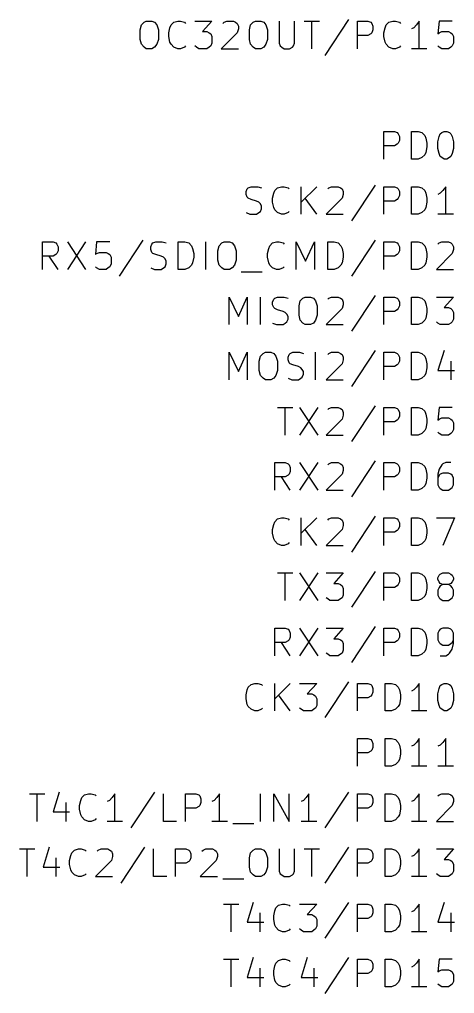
# Model space of a CAD drawing. Extents: x 12 to 829, y -582 to -12.
# Drawn here: x 338.15 to 358.19, y -163.45 to -118.62 of the extents above; entities that cross this region are included whole.
import ezdxf

# ---------------------------------------------------------------- set-up
doc = ezdxf.new("R2010")
doc.units = 0
doc.header["$MEASUREMENT"] = 0
doc.layers.add('BLACK', color=7, linetype='CONTINUOUS')

msp = doc.modelspace()

# ---------------------------------------------------------------- linework, layer by layer
at = {"layer": 'Black'}
for p, q in [((343.764, -118.872), (343.891, -118.745)), ((343.891, -118.745), (343.992, -118.694)), ((343.992, -118.694), (344.246, -118.694)), ((344.246, -118.694), (344.373, -118.745)), ((344.373, -118.745), (344.475, -118.872)), ((345.135, -118.872), (345.262, -118.745)), ((345.262, -118.745), (345.44, -118.694)), ((345.44, -118.694), (345.567, -118.694)), ((345.567, -118.694), (345.745, -118.745)), ((345.745, -118.745), (345.796, -118.796)), ((346.227, -118.694), (347.015, -118.694)), ((347.015, -118.694), (346.583, -119.177)), ((347.523, -118.796), (347.574, -118.745)), ((347.574, -118.745), (347.701, -118.694)), ((347.701, -118.694), (348.005, -118.694)), ((348.005, -118.694), (348.107, -118.745)), ((348.107, -118.745), (348.183, -118.796)), ((348.183, -118.796), (348.234, -118.923)), ((348.793, -118.872), (348.92, -118.745)), ((348.92, -118.745), (349.021, -118.694)), ((349.021, -118.694), (349.275, -118.694)), ((349.275, -118.694), (349.402, -118.745)), ((349.402, -118.745), (349.504, -118.872)), ((350.114, -118.694), (350.114, -119.71)), ((350.825, -119.71), (350.825, -118.694)), ((351.257, -118.694), (351.968, -118.694)), ((351.612, -119.964), (351.612, -118.694)), ((353.314, -118.618), (352.222, -120.269)), ((353.72, -119.964), (353.72, -118.694)), ((353.72, -118.694), (354.203, -118.694)), ((354.203, -118.694), (354.33, -118.745)), ((354.33, -118.745), (354.381, -118.796)), ((354.381, -118.796), (354.432, -118.923)), ((355.041, -118.872), (355.168, -118.745)), ((355.168, -118.745), (355.346, -118.694)), ((355.346, -118.694), (355.473, -118.694)), ((355.473, -118.694), (355.651, -118.745)), ((355.651, -118.745), (355.702, -118.796)), ((356.565, -118.694), (356.438, -118.872)), ((356.565, -119.964), (356.565, -118.694)), ((357.48, -118.694), (357.429, -119.278)), ((358.089, -118.694), (357.48, -118.694)), ((343.713, -119.101), (343.764, -118.872)), ((343.713, -119.532), (343.713, -119.101)), ((344.475, -118.872), (344.551, -119.101)), ((344.551, -119.101), (344.551, -119.532)), ((345.034, -119.228), (345.084, -118.999)), ((345.034, -119.405), (345.034, -119.228)), ((345.084, -118.999), (345.135, -118.872)), ((346.583, -119.177), (346.786, -119.177)), ((346.786, -119.177), (346.888, -119.228)), ((346.888, -119.228), (346.964, -119.278)), ((348.183, -119.228), (347.447, -119.964)), ((348.234, -119.05), (348.183, -119.228)), ((348.234, -118.923), (348.234, -119.05)), ((348.742, -119.101), (348.793, -118.872)), ((348.742, -119.532), (348.742, -119.101)), ((349.504, -118.872), (349.58, -119.101)), ((349.58, -119.101), (349.58, -119.532)), ((354.381, -119.228), (354.33, -119.278)), ((354.432, -119.101), (354.381, -119.228)), ((354.432, -118.923), (354.432, -119.101)), ((354.94, -119.228), (354.99, -118.999)), ((354.94, -119.405), (354.94, -119.228)), ((354.99, -118.999), (355.041, -118.872)), ((356.311, -118.999), (356.21, -119.05)), ((356.438, -118.872), (356.311, -118.999)), ((357.429, -119.278), (357.48, -119.228)), ((357.48, -119.228), (357.607, -119.177)), ((357.607, -119.177), (357.911, -119.177)), ((357.911, -119.177), (358.013, -119.228)), ((358.013, -119.228), (358.089, -119.278)), ((343.764, -119.761), (343.713, -119.532)), ((344.551, -119.532), (344.475, -119.761)), ((345.084, -119.659), (345.034, -119.405)), ((345.135, -119.761), (345.084, -119.659)), ((346.964, -119.278), (347.015, -119.405)), ((347.015, -119.405), (347.015, -119.71)), ((348.793, -119.761), (348.742, -119.532)), ((349.58, -119.532), (349.504, -119.761)), ((354.203, -119.355), (353.72, -119.355)), ((354.33, -119.278), (354.203, -119.355)), ((354.99, -119.659), (354.94, -119.405)), ((355.041, -119.761), (354.99, -119.659)), ((358.089, -119.278), (358.14, -119.405)), ((358.14, -119.405), (358.14, -119.71)), ((343.891, -119.888), (343.764, -119.761)), ((343.992, -119.964), (343.891, -119.888)), ((344.246, -119.964), (343.992, -119.964)), ((344.373, -119.888), (344.246, -119.964)), ((344.475, -119.761), (344.373, -119.888)), ((345.262, -119.888), (345.135, -119.761)), ((345.44, -119.964), (345.262, -119.888)), ((345.567, -119.964), (345.44, -119.964)), ((345.745, -119.888), (345.567, -119.964)), ((345.796, -119.837), (345.745, -119.888)), ((346.304, -119.888), (346.227, -119.837)), ((346.405, -119.964), (346.304, -119.888)), ((346.786, -119.964), (346.405, -119.964)), ((346.888, -119.888), (346.786, -119.964)), ((346.964, -119.837), (346.888, -119.888)), ((347.015, -119.71), (346.964, -119.837)), ((347.447, -119.964), (348.234, -119.964)), ((348.92, -119.888), (348.793, -119.761)), ((349.021, -119.964), (348.92, -119.888)), ((349.275, -119.964), (349.021, -119.964)), ((349.402, -119.888), (349.275, -119.964)), ((349.504, -119.761), (349.402, -119.888)), ((350.114, -119.71), (350.164, -119.837)), ((350.164, -119.837), (350.241, -119.888)), ((350.241, -119.888), (350.342, -119.964)), ((350.342, -119.964), (350.596, -119.964)), ((350.596, -119.964), (350.723, -119.888)), ((350.723, -119.888), (350.774, -119.837)), ((350.774, -119.837), (350.825, -119.71)), ((355.168, -119.888), (355.041, -119.761)), ((355.346, -119.964), (355.168, -119.888)), ((355.473, -119.964), (355.346, -119.964)), ((355.651, -119.888), (355.473, -119.964)), ((355.702, -119.837), (355.651, -119.888)), ((356.921, -119.964), (356.21, -119.964)), ((357.48, -119.888), (357.429, -119.837)), ((357.607, -119.964), (357.48, -119.888)), ((357.911, -119.964), (357.607, -119.964)), ((358.013, -119.888), (357.911, -119.964)), ((358.089, -119.837), (358.013, -119.888)), ((358.14, -119.71), (358.089, -119.837)), ((354.94, -125.044), (354.94, -123.774)), ((354.94, -123.774), (355.422, -123.774)), ((355.422, -123.774), (355.549, -123.825)), ((355.549, -123.825), (355.6, -123.876)), ((355.6, -123.876), (355.651, -124.003)), ((355.651, -124.181), (355.6, -124.308)), ((355.651, -124.003), (355.651, -124.181)), ((356.21, -125.044), (356.21, -123.774)), ((356.21, -123.774), (356.514, -123.774)), ((356.514, -123.774), (356.692, -123.825)), ((356.692, -123.825), (356.819, -123.952)), ((356.819, -123.952), (356.87, -124.079)), ((356.87, -124.079), (356.921, -124.308)), ((357.429, -124.257), (357.48, -124.003)), ((357.48, -124.003), (357.53, -123.876)), ((357.53, -123.876), (357.607, -123.825)), ((357.607, -123.825), (357.708, -123.774)), ((357.708, -123.774), (357.835, -123.774)), ((357.835, -123.774), (357.962, -123.825)), ((357.962, -123.825), (358.013, -123.876)), ((358.013, -123.876), (358.089, -124.003)), ((358.089, -124.003), (358.14, -124.257)), ((355.422, -124.435), (354.94, -124.435)), ((355.549, -124.358), (355.422, -124.435)), ((355.6, -124.308), (355.549, -124.358)), ((356.921, -124.485), (356.87, -124.739)), ((356.921, -124.308), (356.921, -124.485)), ((357.429, -124.562), (357.429, -124.257)), ((357.48, -124.79), (357.429, -124.562)), ((358.14, -124.562), (358.089, -124.79)), ((358.14, -124.257), (358.14, -124.562)), ((356.514, -125.044), (356.21, -125.044)), ((356.692, -124.968), (356.514, -125.044)), ((356.819, -124.841), (356.692, -124.968)), ((356.87, -124.739), (356.819, -124.841)), ((357.53, -124.917), (357.48, -124.79)), ((357.607, -124.968), (357.53, -124.917)), ((357.708, -125.044), (357.607, -124.968)), ((357.835, -125.044), (357.708, -125.044)), ((357.962, -124.968), (357.835, -125.044)), ((358.013, -124.917), (357.962, -124.968)), ((358.089, -124.79), (358.013, -124.917)), ((348.59, -126.543), (348.64, -126.416)), ((348.64, -126.416), (348.691, -126.365)), ((348.691, -126.365), (348.818, -126.314)), ((348.818, -126.314), (349.123, -126.314)), ((349.123, -126.314), (349.301, -126.365)), ((349.91, -126.492), (350.037, -126.365)), ((350.037, -126.365), (350.215, -126.314)), ((350.215, -126.314), (350.342, -126.314)), ((350.342, -126.314), (350.52, -126.365)), ((350.52, -126.365), (350.571, -126.416)), ((351.13, -127.584), (351.13, -126.314)), ((351.841, -126.314), (351.13, -127.025)), ((352.349, -126.416), (352.4, -126.365)), ((352.4, -126.365), (352.527, -126.314)), ((352.527, -126.314), (352.831, -126.314)), ((352.831, -126.314), (352.933, -126.365)), ((352.933, -126.365), (353.009, -126.416)), ((353.009, -126.416), (353.06, -126.543)), ((354.533, -126.238), (353.441, -127.889)), ((354.94, -127.584), (354.94, -126.314)), ((354.94, -126.314), (355.422, -126.314)), ((355.422, -126.314), (355.549, -126.365)), ((355.549, -126.365), (355.6, -126.416)), ((355.6, -126.416), (355.651, -126.543)), ((356.21, -127.584), (356.21, -126.314)), ((356.21, -126.314), (356.514, -126.314)), ((356.514, -126.314), (356.692, -126.365)), ((356.692, -126.365), (356.819, -126.492)), ((357.784, -126.314), (357.657, -126.492)), ((357.784, -127.584), (357.784, -126.314)), ((348.59, -126.67), (348.59, -126.543)), ((348.64, -126.797), (348.59, -126.67)), ((348.691, -126.848), (348.64, -126.797)), ((348.818, -126.898), (348.691, -126.848)), ((349.809, -126.848), (349.86, -126.619)), ((349.809, -127.025), (349.809, -126.848)), ((349.86, -126.619), (349.91, -126.492)), ((351.841, -127.584), (351.307, -126.848)), ((353.009, -126.848), (352.273, -127.584)), ((353.06, -126.67), (353.009, -126.848)), ((353.06, -126.543), (353.06, -126.67)), ((355.6, -126.848), (355.549, -126.898)), ((355.651, -126.721), (355.6, -126.848)), ((355.651, -126.543), (355.651, -126.721)), ((356.819, -126.492), (356.87, -126.619)), ((356.87, -126.619), (356.921, -126.848)), ((356.921, -126.848), (356.921, -127.025)), ((357.53, -126.619), (357.429, -126.67)), ((357.657, -126.492), (357.53, -126.619)), ((349.072, -126.975), (348.818, -126.898)), ((349.174, -127.025), (349.072, -126.975)), ((349.25, -127.102), (349.174, -127.025)), ((349.301, -127.203), (349.25, -127.102)), ((349.301, -127.33), (349.301, -127.203)), ((349.86, -127.279), (349.809, -127.025)), ((349.91, -127.381), (349.86, -127.279)), ((355.422, -126.975), (354.94, -126.975)), ((355.549, -126.898), (355.422, -126.975)), ((356.87, -127.279), (356.819, -127.381)), ((356.921, -127.025), (356.87, -127.279)), ((348.59, -127.508), (348.767, -127.584)), ((348.767, -127.584), (349.072, -127.584)), ((349.072, -127.584), (349.174, -127.508)), ((349.174, -127.508), (349.25, -127.457)), ((349.25, -127.457), (349.301, -127.33)), ((350.037, -127.508), (349.91, -127.381)), ((350.215, -127.584), (350.037, -127.508)), ((350.342, -127.584), (350.215, -127.584)), ((350.52, -127.508), (350.342, -127.584)), ((350.571, -127.457), (350.52, -127.508)), ((352.273, -127.584), (353.06, -127.584)), ((356.514, -127.584), (356.21, -127.584)), ((356.692, -127.508), (356.514, -127.584)), ((356.819, -127.381), (356.692, -127.508)), ((358.14, -127.584), (357.429, -127.584)), ((339.217, -130.124), (339.217, -128.854)), ((339.217, -128.854), (339.7, -128.854)), ((339.7, -128.854), (339.827, -128.905)), ((339.827, -128.905), (339.877, -128.956)), ((339.877, -128.956), (339.928, -129.083)), ((339.928, -129.083), (339.928, -129.261)), ((340.36, -128.854), (341.198, -130.124)), ((341.198, -128.854), (340.36, -130.124)), ((341.706, -128.854), (341.655, -129.438)), ((342.316, -128.854), (341.706, -128.854)), ((343.84, -128.778), (342.748, -130.429)), ((344.195, -129.083), (344.246, -128.956)), ((344.195, -129.21), (344.195, -129.083)), ((344.246, -128.956), (344.297, -128.905)), ((344.297, -128.905), (344.424, -128.854)), ((344.424, -128.854), (344.729, -128.854)), ((344.729, -128.854), (344.907, -128.905)), ((345.465, -130.124), (345.465, -128.854)), ((345.465, -128.854), (345.77, -128.854)), ((345.77, -128.854), (345.948, -128.905)), ((345.948, -128.905), (346.075, -129.032)), ((346.075, -129.032), (346.126, -129.159)), ((346.735, -130.124), (346.735, -128.854)), ((347.294, -129.261), (347.345, -129.032)), ((347.345, -129.032), (347.472, -128.905)), ((347.472, -128.905), (347.574, -128.854)), ((347.574, -128.854), (347.828, -128.854)), ((347.828, -128.854), (347.955, -128.905)), ((347.955, -128.905), (348.056, -129.032)), ((348.056, -129.032), (348.132, -129.261)), ((349.631, -129.159), (349.682, -129.032)), ((349.682, -129.032), (349.809, -128.905)), ((349.809, -128.905), (349.987, -128.854)), ((349.987, -128.854), (350.114, -128.854)), ((350.114, -128.854), (350.291, -128.905)), ((350.291, -128.905), (350.342, -128.956)), ((350.901, -130.124), (350.901, -128.854)), ((350.901, -128.854), (351.333, -129.743)), ((351.333, -129.743), (351.739, -128.854)), ((351.739, -128.854), (351.739, -130.124)), ((352.349, -130.124), (352.349, -128.854)), ((352.349, -128.854), (352.654, -128.854)), ((352.654, -128.854), (352.831, -128.905)), ((352.831, -128.905), (352.958, -129.032)), ((352.958, -129.032), (353.009, -129.159)), ((354.533, -128.778), (353.441, -130.429)), ((354.94, -130.124), (354.94, -128.854)), ((354.94, -128.854), (355.422, -128.854)), ((355.422, -128.854), (355.549, -128.905)), ((355.549, -128.905), (355.6, -128.956)), ((355.6, -128.956), (355.651, -129.083)), ((355.651, -129.083), (355.651, -129.261)), ((356.21, -130.124), (356.21, -128.854)), ((356.21, -128.854), (356.514, -128.854)), ((356.514, -128.854), (356.692, -128.905)), ((356.692, -128.905), (356.819, -129.032)), ((356.819, -129.032), (356.87, -129.159)), ((357.429, -128.956), (357.48, -128.905)), ((357.48, -128.905), (357.607, -128.854)), ((357.607, -128.854), (357.911, -128.854)), ((357.911, -128.854), (358.013, -128.905)), ((358.013, -128.905), (358.089, -128.956)), ((358.089, -128.956), (358.14, -129.083)), ((358.14, -129.083), (358.14, -129.21)), ((339.7, -129.515), (339.217, -129.515)), ((339.928, -130.124), (339.522, -129.515)), ((339.827, -129.438), (339.7, -129.515)), ((339.877, -129.388), (339.827, -129.438)), ((339.928, -129.261), (339.877, -129.388)), ((341.655, -129.438), (341.706, -129.388)), ((341.706, -129.388), (341.833, -129.337)), ((341.833, -129.337), (342.138, -129.337)), ((342.138, -129.337), (342.24, -129.388)), ((342.24, -129.388), (342.316, -129.438)), ((342.316, -129.438), (342.367, -129.565)), ((344.246, -129.337), (344.195, -129.21)), ((344.297, -129.388), (344.246, -129.337)), ((344.424, -129.438), (344.297, -129.388)), ((344.678, -129.515), (344.424, -129.438)), ((344.78, -129.565), (344.678, -129.515)), ((346.126, -129.159), (346.177, -129.388)), ((346.177, -129.388), (346.177, -129.565)), ((347.294, -129.692), (347.294, -129.261)), ((348.132, -129.261), (348.132, -129.692)), ((349.58, -129.388), (349.631, -129.159)), ((349.58, -129.565), (349.58, -129.388)), ((353.009, -129.159), (353.06, -129.388)), ((353.06, -129.388), (353.06, -129.565)), ((355.422, -129.515), (354.94, -129.515)), ((355.549, -129.438), (355.422, -129.515)), ((355.6, -129.388), (355.549, -129.438)), ((355.651, -129.261), (355.6, -129.388)), ((356.87, -129.159), (356.921, -129.388)), ((356.921, -129.388), (356.921, -129.565)), ((358.089, -129.388), (357.353, -130.124)), ((358.14, -129.21), (358.089, -129.388)), ((341.706, -130.048), (341.655, -129.997)), ((342.316, -129.997), (342.24, -130.048)), ((342.367, -129.87), (342.316, -129.997)), ((342.367, -129.565), (342.367, -129.87)), ((344.856, -129.642), (344.78, -129.565)), ((344.78, -130.048), (344.856, -129.997)), ((344.907, -129.743), (344.856, -129.642)), ((344.856, -129.997), (344.907, -129.87)), ((344.907, -129.87), (344.907, -129.743)), ((346.075, -129.921), (345.948, -130.048)), ((346.126, -129.819), (346.075, -129.921)), ((346.177, -129.565), (346.126, -129.819)), ((347.345, -129.921), (347.294, -129.692)), ((347.472, -130.048), (347.345, -129.921)), ((348.056, -129.921), (347.955, -130.048)), ((348.132, -129.692), (348.056, -129.921)), ((349.631, -129.819), (349.58, -129.565)), ((349.682, -129.921), (349.631, -129.819)), ((349.809, -130.048), (349.682, -129.921)), ((350.342, -129.997), (350.291, -130.048)), ((352.958, -129.921), (352.831, -130.048)), ((353.009, -129.819), (352.958, -129.921)), ((353.06, -129.565), (353.009, -129.819)), ((356.819, -129.921), (356.692, -130.048)), ((356.87, -129.819), (356.819, -129.921)), ((356.921, -129.565), (356.87, -129.819)), ((341.833, -130.124), (341.706, -130.048)), ((342.138, -130.124), (341.833, -130.124)), ((342.24, -130.048), (342.138, -130.124)), ((344.195, -130.048), (344.373, -130.124)), ((344.373, -130.124), (344.678, -130.124)), ((344.678, -130.124), (344.78, -130.048)), ((345.77, -130.124), (345.465, -130.124)), ((345.948, -130.048), (345.77, -130.124)), ((347.574, -130.124), (347.472, -130.048)), ((347.828, -130.124), (347.574, -130.124)), ((347.955, -130.048), (347.828, -130.124)), ((348.361, -130.226), (349.326, -130.226)), ((349.987, -130.124), (349.809, -130.048)), ((350.114, -130.124), (349.987, -130.124)), ((350.291, -130.048), (350.114, -130.124)), ((352.654, -130.124), (352.349, -130.124)), ((352.831, -130.048), (352.654, -130.124)), ((356.514, -130.124), (356.21, -130.124)), ((356.692, -130.048), (356.514, -130.124)), ((357.353, -130.124), (358.14, -130.124)), ((354.533, -131.318), (353.441, -132.969)), ((347.802, -132.664), (347.802, -131.394)), ((347.802, -131.394), (348.234, -132.283)), ((348.234, -132.283), (348.64, -131.394)), ((348.64, -131.394), (348.64, -132.664)), ((349.25, -132.664), (349.25, -131.394)), ((349.809, -131.623), (349.86, -131.496)), ((349.809, -131.75), (349.809, -131.623)), ((349.86, -131.877), (349.809, -131.75)), ((349.86, -131.496), (349.91, -131.445)), ((349.91, -131.445), (350.037, -131.394)), ((350.037, -131.394), (350.342, -131.394)), ((350.342, -131.394), (350.52, -131.445)), ((351.028, -131.801), (351.079, -131.572)), ((351.028, -132.232), (351.028, -131.801)), ((351.079, -131.572), (351.206, -131.445)), ((351.206, -131.445), (351.307, -131.394)), ((351.307, -131.394), (351.561, -131.394)), ((351.561, -131.394), (351.688, -131.445)), ((351.688, -131.445), (351.79, -131.572)), ((351.79, -131.572), (351.866, -131.801)), ((351.866, -131.801), (351.866, -132.232)), ((352.349, -131.496), (352.4, -131.445)), ((352.4, -131.445), (352.527, -131.394)), ((352.527, -131.394), (352.831, -131.394)), ((352.831, -131.394), (352.933, -131.445)), ((352.933, -131.445), (353.009, -131.496)), ((353.009, -131.496), (353.06, -131.623)), ((353.06, -131.75), (353.009, -131.928)), ((353.06, -131.623), (353.06, -131.75)), ((354.94, -132.664), (354.94, -131.394)), ((354.94, -131.394), (355.422, -131.394)), ((355.422, -131.394), (355.549, -131.445)), ((355.549, -131.445), (355.6, -131.496)), ((355.6, -131.496), (355.651, -131.623)), ((355.651, -131.801), (355.6, -131.928)), ((355.651, -131.623), (355.651, -131.801)), ((356.21, -132.664), (356.21, -131.394)), ((356.21, -131.394), (356.514, -131.394)), ((356.514, -131.394), (356.692, -131.445)), ((356.692, -131.445), (356.819, -131.572)), ((356.819, -131.572), (356.87, -131.699)), ((356.87, -131.699), (356.921, -131.928)), ((357.353, -131.394), (358.14, -131.394)), ((358.14, -131.394), (357.708, -131.877)), ((349.91, -131.928), (349.86, -131.877)), ((350.037, -131.978), (349.91, -131.928)), ((350.291, -132.055), (350.037, -131.978)), ((350.393, -132.105), (350.291, -132.055)), ((350.469, -132.182), (350.393, -132.105)), ((350.52, -132.283), (350.469, -132.182)), ((351.079, -132.461), (351.028, -132.232)), ((351.866, -132.232), (351.79, -132.461)), ((353.009, -131.928), (352.273, -132.664)), ((355.422, -132.055), (354.94, -132.055)), ((355.549, -131.978), (355.422, -132.055)), ((355.6, -131.928), (355.549, -131.978)), ((356.921, -132.105), (356.87, -132.359)), ((356.921, -131.928), (356.921, -132.105)), ((357.708, -131.877), (357.911, -131.877)), ((357.911, -131.877), (358.013, -131.928)), ((358.013, -131.928), (358.089, -131.978)), ((358.089, -131.978), (358.14, -132.105)), ((358.14, -132.105), (358.14, -132.41)), ((349.809, -132.588), (349.987, -132.664)), ((349.987, -132.664), (350.291, -132.664)), ((350.291, -132.664), (350.393, -132.588)), ((350.393, -132.588), (350.469, -132.537)), ((350.469, -132.537), (350.52, -132.41)), ((350.52, -132.41), (350.52, -132.283)), ((351.206, -132.588), (351.079, -132.461)), ((351.307, -132.664), (351.206, -132.588)), ((351.561, -132.664), (351.307, -132.664)), ((351.688, -132.588), (351.561, -132.664)), ((351.79, -132.461), (351.688, -132.588)), ((352.273, -132.664), (353.06, -132.664)), ((356.514, -132.664), (356.21, -132.664)), ((356.692, -132.588), (356.514, -132.664)), ((356.819, -132.461), (356.692, -132.588)), ((356.87, -132.359), (356.819, -132.461)), ((357.429, -132.588), (357.353, -132.537)), ((357.53, -132.664), (357.429, -132.588)), ((357.911, -132.664), (357.53, -132.664)), ((358.013, -132.588), (357.911, -132.664)), ((358.089, -132.537), (358.013, -132.588)), ((358.14, -132.41), (358.089, -132.537)), ((347.802, -135.204), (347.802, -133.934)), ((347.802, -133.934), (348.234, -134.823)), ((348.234, -134.823), (348.64, -133.934)), ((348.64, -133.934), (348.64, -135.204)), ((349.25, -134.112), (349.377, -133.985)), ((349.377, -133.985), (349.479, -133.934)), ((349.479, -133.934), (349.733, -133.934)), ((349.733, -133.934), (349.86, -133.985)), ((349.86, -133.985), (349.961, -134.112)), ((350.52, -134.163), (350.571, -134.036)), ((350.571, -134.036), (350.622, -133.985)), ((350.622, -133.985), (350.749, -133.934)), ((350.749, -133.934), (351.053, -133.934)), ((351.053, -133.934), (351.231, -133.985)), ((351.79, -135.204), (351.79, -133.934)), ((352.349, -134.036), (352.4, -133.985)), ((352.4, -133.985), (352.527, -133.934)), ((352.527, -133.934), (352.831, -133.934)), ((352.831, -133.934), (352.933, -133.985)), ((352.933, -133.985), (353.009, -134.036)), ((353.009, -134.036), (353.06, -134.163)), ((354.533, -133.858), (353.441, -135.509)), ((354.94, -135.204), (354.94, -133.934)), ((354.94, -133.934), (355.422, -133.934)), ((355.422, -133.934), (355.549, -133.985)), ((355.549, -133.985), (355.6, -134.036)), ((355.6, -134.036), (355.651, -134.163)), ((356.21, -135.204), (356.21, -133.934)), ((356.21, -133.934), (356.514, -133.934)), ((356.514, -133.934), (356.692, -133.985)), ((356.692, -133.985), (356.819, -134.112)), ((357.708, -133.858), (357.429, -134.772)), ((349.199, -134.341), (349.25, -134.112)), ((349.199, -134.772), (349.199, -134.341)), ((349.961, -134.112), (350.037, -134.341)), ((350.037, -134.341), (350.037, -134.772)), ((350.52, -134.29), (350.52, -134.163)), ((350.571, -134.417), (350.52, -134.29)), ((350.622, -134.468), (350.571, -134.417)), ((350.749, -134.518), (350.622, -134.468)), ((353.009, -134.468), (352.273, -135.204)), ((353.06, -134.29), (353.009, -134.468)), ((353.06, -134.163), (353.06, -134.29)), ((355.6, -134.468), (355.549, -134.518)), ((355.651, -134.341), (355.6, -134.468)), ((355.651, -134.163), (355.651, -134.341)), ((356.819, -134.112), (356.87, -134.239)), ((356.87, -134.239), (356.921, -134.468)), ((356.921, -134.468), (356.921, -134.645)), ((358.013, -134.341), (358.013, -135.204)), ((349.25, -135.001), (349.199, -134.772)), ((350.037, -134.772), (349.961, -135.001)), ((351.003, -134.595), (350.749, -134.518)), ((351.104, -134.645), (351.003, -134.595)), ((351.18, -134.722), (351.104, -134.645)), ((351.231, -134.823), (351.18, -134.722)), ((351.231, -134.95), (351.231, -134.823)), ((355.422, -134.595), (354.94, -134.595)), ((355.549, -134.518), (355.422, -134.595)), ((356.87, -134.899), (356.819, -135.001)), ((356.921, -134.645), (356.87, -134.899)), ((357.429, -134.772), (358.191, -134.772)), ((349.377, -135.128), (349.25, -135.001)), ((349.479, -135.204), (349.377, -135.128)), ((349.733, -135.204), (349.479, -135.204)), ((349.86, -135.128), (349.733, -135.204)), ((349.961, -135.001), (349.86, -135.128)), ((350.52, -135.128), (350.698, -135.204)), ((350.698, -135.204), (351.003, -135.204)), ((351.003, -135.204), (351.104, -135.128)), ((351.104, -135.128), (351.18, -135.077)), ((351.18, -135.077), (351.231, -134.95)), ((352.273, -135.204), (353.06, -135.204)), ((356.514, -135.204), (356.21, -135.204)), ((356.692, -135.128), (356.514, -135.204)), ((356.819, -135.001), (356.692, -135.128)), ((350.037, -136.474), (350.749, -136.474)), ((350.393, -137.744), (350.393, -136.474)), ((351.053, -136.474), (351.892, -137.744)), ((351.892, -136.474), (351.053, -137.744)), ((352.349, -136.576), (352.4, -136.525)), ((352.4, -136.525), (352.527, -136.474)), ((352.527, -136.474), (352.831, -136.474)), ((352.831, -136.474), (352.933, -136.525)), ((352.933, -136.525), (353.009, -136.576)), ((353.009, -136.576), (353.06, -136.703)), ((353.06, -136.703), (353.06, -136.83)), ((354.533, -136.398), (353.441, -138.049)), ((354.94, -137.744), (354.94, -136.474)), ((354.94, -136.474), (355.422, -136.474)), ((355.422, -136.474), (355.549, -136.525)), ((355.549, -136.525), (355.6, -136.576)), ((355.6, -136.576), (355.651, -136.703)), ((355.651, -136.703), (355.651, -136.881)), ((356.21, -137.744), (356.21, -136.474)), ((356.21, -136.474), (356.514, -136.474)), ((356.514, -136.474), (356.692, -136.525)), ((356.692, -136.525), (356.819, -136.652)), ((356.819, -136.652), (356.87, -136.779)), ((357.48, -136.474), (357.429, -137.058)), ((358.089, -136.474), (357.48, -136.474)), ((353.009, -137.008), (352.273, -137.744)), ((353.06, -136.83), (353.009, -137.008)), ((355.422, -137.135), (354.94, -137.135)), ((355.549, -137.058), (355.422, -137.135)), ((355.6, -137.008), (355.549, -137.058)), ((355.651, -136.881), (355.6, -137.008)), ((356.87, -136.779), (356.921, -137.008)), ((356.921, -137.008), (356.921, -137.185)), ((357.429, -137.058), (357.48, -137.008)), ((357.48, -137.008), (357.607, -136.957)), ((357.607, -136.957), (357.911, -136.957)), ((357.911, -136.957), (358.013, -137.008)), ((358.013, -137.008), (358.089, -137.058)), ((358.089, -137.058), (358.14, -137.185)), ((356.819, -137.541), (356.692, -137.668)), ((356.87, -137.439), (356.819, -137.541)), ((356.921, -137.185), (356.87, -137.439)), ((357.48, -137.668), (357.429, -137.617)), ((358.089, -137.617), (358.013, -137.668)), ((358.14, -137.49), (358.089, -137.617)), ((358.14, -137.185), (358.14, -137.49)), ((352.273, -137.744), (353.06, -137.744)), ((356.514, -137.744), (356.21, -137.744)), ((356.692, -137.668), (356.514, -137.744)), ((357.607, -137.744), (357.48, -137.668)), ((357.911, -137.744), (357.607, -137.744)), ((358.013, -137.668), (357.911, -137.744)), ((354.533, -138.938), (353.441, -140.589)), ((349.91, -140.284), (349.91, -139.014)), ((349.91, -139.014), (350.393, -139.014)), ((350.393, -139.014), (350.52, -139.065)), ((350.52, -139.065), (350.571, -139.116)), ((350.571, -139.116), (350.622, -139.243)), ((350.622, -139.421), (350.571, -139.548)), ((350.622, -139.243), (350.622, -139.421)), ((351.053, -139.014), (351.892, -140.284)), ((351.892, -139.014), (351.053, -140.284)), ((352.349, -139.116), (352.4, -139.065)), ((352.4, -139.065), (352.527, -139.014)), ((352.527, -139.014), (352.831, -139.014)), ((352.831, -139.014), (352.933, -139.065)), ((352.933, -139.065), (353.009, -139.116)), ((353.009, -139.116), (353.06, -139.243)), ((353.06, -139.37), (353.009, -139.548)), ((353.06, -139.243), (353.06, -139.37)), ((354.94, -140.284), (354.94, -139.014)), ((354.94, -139.014), (355.422, -139.014)), ((355.422, -139.014), (355.549, -139.065)), ((355.549, -139.065), (355.6, -139.116)), ((355.6, -139.116), (355.651, -139.243)), ((355.651, -139.421), (355.6, -139.548)), ((355.651, -139.243), (355.651, -139.421)), ((356.21, -140.284), (356.21, -139.014)), ((356.21, -139.014), (356.514, -139.014)), ((356.514, -139.014), (356.692, -139.065)), ((356.692, -139.065), (356.819, -139.192)), ((356.819, -139.192), (356.87, -139.319)), ((356.87, -139.319), (356.921, -139.548)), ((357.48, -139.319), (357.429, -139.548)), ((357.607, -139.116), (357.48, -139.319)), ((357.657, -139.065), (357.607, -139.116)), ((357.784, -139.014), (357.657, -139.065)), ((358.013, -139.014), (357.784, -139.014)), ((350.393, -139.675), (349.91, -139.675)), ((350.622, -140.284), (350.215, -139.675)), ((350.52, -139.598), (350.393, -139.675)), ((350.571, -139.548), (350.52, -139.598)), ((353.009, -139.548), (352.273, -140.284)), ((355.422, -139.675), (354.94, -139.675)), ((355.549, -139.598), (355.422, -139.675)), ((355.6, -139.548), (355.549, -139.598)), ((356.921, -139.725), (356.87, -139.979)), ((356.921, -139.548), (356.921, -139.725)), ((357.429, -139.548), (357.429, -140.03)), ((357.48, -139.598), (357.429, -139.725)), ((357.53, -139.548), (357.48, -139.598)), ((357.657, -139.497), (357.53, -139.548)), ((357.911, -139.497), (357.657, -139.497)), ((358.013, -139.548), (357.911, -139.497)), ((358.089, -139.598), (358.013, -139.548)), ((358.14, -139.725), (358.089, -139.598)), ((358.14, -140.03), (358.14, -139.725)), ((352.273, -140.284), (353.06, -140.284)), ((356.514, -140.284), (356.21, -140.284)), ((356.692, -140.208), (356.514, -140.284)), ((356.819, -140.081), (356.692, -140.208)), ((356.87, -139.979), (356.819, -140.081)), ((357.429, -140.03), (357.48, -140.157)), ((357.48, -140.157), (357.53, -140.208)), ((357.53, -140.208), (357.657, -140.284)), ((357.657, -140.284), (357.911, -140.284)), ((357.911, -140.284), (358.013, -140.208)), ((358.013, -140.208), (358.089, -140.157)), ((358.089, -140.157), (358.14, -140.03)), ((349.91, -141.732), (350.037, -141.605)), ((350.037, -141.605), (350.215, -141.554)), ((350.215, -141.554), (350.342, -141.554)), ((350.342, -141.554), (350.52, -141.605)), ((350.52, -141.605), (350.571, -141.656)), ((351.13, -142.824), (351.13, -141.554)), ((351.841, -141.554), (351.13, -142.265)), ((352.349, -141.656), (352.4, -141.605)), ((352.4, -141.605), (352.527, -141.554)), ((352.527, -141.554), (352.831, -141.554)), ((352.831, -141.554), (352.933, -141.605)), ((352.933, -141.605), (353.009, -141.656)), ((353.009, -141.656), (353.06, -141.783)), ((354.533, -141.478), (353.441, -143.129)), ((354.94, -142.824), (354.94, -141.554)), ((354.94, -141.554), (355.422, -141.554)), ((355.422, -141.554), (355.549, -141.605)), ((355.549, -141.605), (355.6, -141.656)), ((355.6, -141.656), (355.651, -141.783)), ((356.21, -142.824), (356.21, -141.554)), ((356.21, -141.554), (356.514, -141.554)), ((356.514, -141.554), (356.692, -141.605)), ((356.692, -141.605), (356.819, -141.732)), ((357.353, -141.554), (358.191, -141.554)), ((358.191, -141.554), (357.657, -142.824)), ((349.809, -142.088), (349.86, -141.859)), ((349.809, -142.265), (349.809, -142.088)), ((349.86, -141.859), (349.91, -141.732)), ((351.841, -142.824), (351.307, -142.088)), ((353.009, -142.088), (352.273, -142.824)), ((353.06, -141.91), (353.009, -142.088)), ((353.06, -141.783), (353.06, -141.91)), ((355.6, -142.088), (355.549, -142.138)), ((355.651, -141.961), (355.6, -142.088)), ((355.651, -141.783), (355.651, -141.961)), ((356.819, -141.732), (356.87, -141.859)), ((356.87, -141.859), (356.921, -142.088)), ((356.921, -142.088), (356.921, -142.265)), ((349.86, -142.519), (349.809, -142.265)), ((349.91, -142.621), (349.86, -142.519)), ((355.422, -142.215), (354.94, -142.215)), ((355.549, -142.138), (355.422, -142.215)), ((356.87, -142.519), (356.819, -142.621)), ((356.921, -142.265), (356.87, -142.519)), ((350.037, -142.748), (349.91, -142.621)), ((350.215, -142.824), (350.037, -142.748)), ((350.342, -142.824), (350.215, -142.824)), ((350.52, -142.748), (350.342, -142.824)), ((350.571, -142.697), (350.52, -142.748)), ((352.273, -142.824), (353.06, -142.824)), ((356.514, -142.824), (356.21, -142.824)), ((356.692, -142.748), (356.514, -142.824)), ((356.819, -142.621), (356.692, -142.748)), ((350.037, -144.094), (350.749, -144.094)), ((350.393, -145.364), (350.393, -144.094)), ((351.053, -144.094), (351.892, -145.364)), ((351.892, -144.094), (351.053, -145.364)), ((352.273, -144.094), (353.06, -144.094)), ((353.06, -144.094), (352.628, -144.577)), ((354.533, -144.018), (353.441, -145.669)), ((354.94, -145.364), (354.94, -144.094)), ((354.94, -144.094), (355.422, -144.094)), ((355.422, -144.094), (355.549, -144.145)), ((355.549, -144.145), (355.6, -144.196)), ((355.6, -144.196), (355.651, -144.323)), ((355.651, -144.323), (355.651, -144.501)), ((356.21, -145.364), (356.21, -144.094)), ((356.21, -144.094), (356.514, -144.094)), ((356.514, -144.094), (356.692, -144.145)), ((356.692, -144.145), (356.819, -144.272)), ((356.819, -144.272), (356.87, -144.399)), ((357.429, -144.323), (357.48, -144.196)), ((357.429, -144.399), (357.429, -144.323)), ((357.48, -144.196), (357.53, -144.145)), ((357.53, -144.145), (357.657, -144.094)), ((357.657, -144.094), (357.911, -144.094)), ((357.911, -144.094), (358.013, -144.145)), ((358.013, -144.145), (358.089, -144.196)), ((358.089, -144.196), (358.14, -144.323)), ((358.14, -144.323), (358.14, -144.399)), ((352.628, -144.577), (352.831, -144.577)), ((352.831, -144.577), (352.933, -144.628)), ((352.933, -144.628), (353.009, -144.678)), ((353.009, -144.678), (353.06, -144.805)), ((355.422, -144.755), (354.94, -144.755)), ((355.549, -144.678), (355.422, -144.755)), ((355.6, -144.628), (355.549, -144.678)), ((355.651, -144.501), (355.6, -144.628)), ((356.87, -144.399), (356.921, -144.628)), ((356.921, -144.628), (356.921, -144.805)), ((357.48, -144.501), (357.429, -144.399)), ((357.48, -144.755), (357.429, -144.882)), ((357.53, -144.577), (357.48, -144.501)), ((357.53, -144.678), (357.48, -144.755)), ((357.657, -144.628), (357.53, -144.577)), ((357.657, -144.628), (357.53, -144.678)), ((357.911, -144.628), (357.657, -144.628)), ((358.013, -144.577), (357.911, -144.628)), ((358.013, -144.678), (357.911, -144.628)), ((358.089, -144.501), (358.013, -144.577)), ((358.089, -144.755), (358.013, -144.678)), ((358.14, -144.399), (358.089, -144.501)), ((358.14, -144.882), (358.089, -144.755)), ((352.349, -145.288), (352.273, -145.237)), ((353.009, -145.237), (352.933, -145.288)), ((353.06, -145.11), (353.009, -145.237)), ((353.06, -144.805), (353.06, -145.11)), ((356.819, -145.161), (356.692, -145.288)), ((356.87, -145.059), (356.819, -145.161)), ((356.921, -144.805), (356.87, -145.059)), ((357.429, -144.882), (357.429, -145.11)), ((357.429, -145.11), (357.48, -145.237)), ((357.48, -145.237), (357.53, -145.288)), ((358.013, -145.288), (358.089, -145.237)), ((358.089, -145.237), (358.14, -145.11)), ((358.14, -145.11), (358.14, -144.882)), ((352.45, -145.364), (352.349, -145.288)), ((352.831, -145.364), (352.45, -145.364)), ((352.933, -145.288), (352.831, -145.364)), ((356.514, -145.364), (356.21, -145.364)), ((356.692, -145.288), (356.514, -145.364)), ((357.53, -145.288), (357.657, -145.364)), ((357.657, -145.364), (357.911, -145.364)), ((357.911, -145.364), (358.013, -145.288)), ((354.533, -146.558), (353.441, -148.209)), ((349.91, -147.904), (349.91, -146.634)), ((349.91, -146.634), (350.393, -146.634)), ((350.393, -146.634), (350.52, -146.685)), ((350.52, -146.685), (350.571, -146.736)), ((350.571, -146.736), (350.622, -146.863)), ((350.622, -147.041), (350.571, -147.168)), ((350.622, -146.863), (350.622, -147.041)), ((351.053, -146.634), (351.892, -147.904)), ((351.892, -146.634), (351.053, -147.904)), ((352.273, -146.634), (353.06, -146.634)), ((353.06, -146.634), (352.628, -147.117)), ((354.94, -147.904), (354.94, -146.634)), ((354.94, -146.634), (355.422, -146.634)), ((355.422, -146.634), (355.549, -146.685)), ((355.549, -146.685), (355.6, -146.736)), ((355.6, -146.736), (355.651, -146.863)), ((355.651, -147.041), (355.6, -147.168)), ((355.651, -146.863), (355.651, -147.041)), ((356.21, -147.904), (356.21, -146.634)), ((356.21, -146.634), (356.514, -146.634)), ((356.514, -146.634), (356.692, -146.685)), ((356.692, -146.685), (356.819, -146.812)), ((356.819, -146.812), (356.87, -146.939)), ((356.87, -146.939), (356.921, -147.168)), ((357.48, -146.736), (357.429, -146.863)), ((357.429, -146.863), (357.429, -147.168)), ((357.53, -146.685), (357.48, -146.736)), ((357.657, -146.634), (357.53, -146.685)), ((357.911, -146.634), (357.657, -146.634)), ((358.013, -146.685), (357.911, -146.634)), ((358.089, -146.736), (358.013, -146.685)), ((358.14, -146.863), (358.089, -146.736)), ((358.14, -147.345), (358.14, -146.863)), ((350.393, -147.295), (349.91, -147.295)), ((350.622, -147.904), (350.215, -147.295)), ((350.52, -147.218), (350.393, -147.295)), ((350.571, -147.168), (350.52, -147.218)), ((352.628, -147.117), (352.831, -147.117)), ((352.831, -147.117), (352.933, -147.168)), ((352.933, -147.168), (353.009, -147.218)), ((353.009, -147.218), (353.06, -147.345)), ((353.06, -147.345), (353.06, -147.65)), ((355.422, -147.295), (354.94, -147.295)), ((355.549, -147.218), (355.422, -147.295)), ((355.6, -147.168), (355.549, -147.218)), ((356.921, -147.345), (356.87, -147.599)), ((356.921, -147.168), (356.921, -147.345)), ((357.429, -147.168), (357.48, -147.295)), ((357.48, -147.295), (357.53, -147.345)), ((357.53, -147.345), (357.657, -147.422)), ((357.657, -147.422), (357.911, -147.422)), ((357.911, -147.422), (358.013, -147.345)), ((358.013, -147.345), (358.089, -147.295)), ((358.089, -147.295), (358.14, -147.168)), ((358.089, -147.599), (358.14, -147.345)), ((352.349, -147.828), (352.273, -147.777)), ((352.45, -147.904), (352.349, -147.828)), ((352.831, -147.904), (352.45, -147.904)), ((352.933, -147.828), (352.831, -147.904)), ((353.009, -147.777), (352.933, -147.828)), ((353.06, -147.65), (353.009, -147.777)), ((356.514, -147.904), (356.21, -147.904)), ((356.692, -147.828), (356.514, -147.904)), ((356.819, -147.701), (356.692, -147.828)), ((356.87, -147.599), (356.819, -147.701)), ((357.53, -147.904), (357.784, -147.904)), ((357.784, -147.904), (357.911, -147.828)), ((357.911, -147.828), (357.962, -147.777)), ((357.962, -147.777), (358.089, -147.599)), ((348.691, -149.352), (348.818, -149.225)), ((348.818, -149.225), (348.996, -149.174)), ((348.996, -149.174), (349.123, -149.174)), ((349.123, -149.174), (349.301, -149.225)), ((349.301, -149.225), (349.352, -149.276)), ((349.91, -150.444), (349.91, -149.174)), ((350.622, -149.174), (349.91, -149.885)), ((351.053, -149.174), (351.841, -149.174)), ((351.841, -149.174), (351.409, -149.657)), ((353.314, -149.098), (352.222, -150.749)), ((353.72, -150.444), (353.72, -149.174)), ((353.72, -149.174), (354.203, -149.174)), ((354.203, -149.174), (354.33, -149.225)), ((354.33, -149.225), (354.381, -149.276)), ((354.381, -149.276), (354.432, -149.403)), ((354.99, -150.444), (354.99, -149.174)), ((354.99, -149.174), (355.295, -149.174)), ((355.295, -149.174), (355.473, -149.225)), ((355.473, -149.225), (355.6, -149.352)), ((356.565, -149.174), (356.438, -149.352)), ((356.565, -150.444), (356.565, -149.174)), ((357.48, -149.403), (357.53, -149.276)), ((357.53, -149.276), (357.607, -149.225)), ((357.607, -149.225), (357.708, -149.174)), ((357.708, -149.174), (357.835, -149.174)), ((357.835, -149.174), (357.962, -149.225)), ((357.962, -149.225), (358.013, -149.276)), ((358.013, -149.276), (358.089, -149.403)), ((348.59, -149.708), (348.64, -149.479)), ((348.59, -149.885), (348.59, -149.708)), ((348.64, -149.479), (348.691, -149.352)), ((350.622, -150.444), (350.088, -149.708)), ((351.409, -149.657), (351.612, -149.657)), ((351.612, -149.657), (351.714, -149.708)), ((351.714, -149.708), (351.79, -149.758)), ((354.381, -149.708), (354.33, -149.758)), ((354.432, -149.581), (354.381, -149.708)), ((354.432, -149.403), (354.432, -149.581)), ((355.6, -149.352), (355.651, -149.479)), ((355.651, -149.479), (355.702, -149.708)), ((355.702, -149.708), (355.702, -149.885)), ((356.311, -149.479), (356.21, -149.53)), ((356.438, -149.352), (356.311, -149.479)), ((357.429, -149.657), (357.48, -149.403)), ((357.429, -149.962), (357.429, -149.657)), ((358.089, -149.403), (358.14, -149.657)), ((358.14, -149.657), (358.14, -149.962)), ((348.64, -150.139), (348.59, -149.885)), ((348.691, -150.241), (348.64, -150.139)), ((351.79, -149.758), (351.841, -149.885)), ((351.841, -149.885), (351.841, -150.19)), ((354.203, -149.835), (353.72, -149.835)), ((354.33, -149.758), (354.203, -149.835)), ((355.651, -150.139), (355.6, -150.241)), ((355.702, -149.885), (355.651, -150.139)), ((357.48, -150.19), (357.429, -149.962)), ((358.14, -149.962), (358.089, -150.19)), ((348.818, -150.368), (348.691, -150.241)), ((348.996, -150.444), (348.818, -150.368)), ((349.123, -150.444), (348.996, -150.444)), ((349.301, -150.368), (349.123, -150.444)), ((349.352, -150.317), (349.301, -150.368)), ((351.13, -150.368), (351.053, -150.317)), ((351.231, -150.444), (351.13, -150.368)), ((351.612, -150.444), (351.231, -150.444)), ((351.714, -150.368), (351.612, -150.444)), ((351.79, -150.317), (351.714, -150.368)), ((351.841, -150.19), (351.79, -150.317)), ((355.295, -150.444), (354.99, -150.444)), ((355.473, -150.368), (355.295, -150.444)), ((355.6, -150.241), (355.473, -150.368)), ((356.921, -150.444), (356.21, -150.444)), ((357.53, -150.317), (357.48, -150.19)), ((357.607, -150.368), (357.53, -150.317)), ((357.708, -150.444), (357.607, -150.368)), ((357.835, -150.444), (357.708, -150.444)), ((357.962, -150.368), (357.835, -150.444)), ((358.013, -150.317), (357.962, -150.368)), ((358.089, -150.19), (358.013, -150.317)), ((353.72, -152.984), (353.72, -151.714)), ((353.72, -151.714), (354.203, -151.714)), ((354.203, -151.714), (354.33, -151.765)), ((354.33, -151.765), (354.381, -151.816)), ((354.381, -151.816), (354.432, -151.943)), ((354.432, -151.943), (354.432, -152.121)), ((354.99, -152.984), (354.99, -151.714)), ((354.99, -151.714), (355.295, -151.714)), ((355.295, -151.714), (355.473, -151.765)), ((355.473, -151.765), (355.6, -151.892)), ((355.6, -151.892), (355.651, -152.019)), ((356.438, -151.892), (356.311, -152.019)), ((356.565, -151.714), (356.438, -151.892)), ((356.565, -152.984), (356.565, -151.714)), ((357.657, -151.892), (357.53, -152.019)), ((357.784, -151.714), (357.657, -151.892)), ((357.784, -152.984), (357.784, -151.714)), ((354.203, -152.375), (353.72, -152.375)), ((354.33, -152.298), (354.203, -152.375)), ((354.381, -152.248), (354.33, -152.298)), ((354.432, -152.121), (354.381, -152.248)), ((355.651, -152.019), (355.702, -152.248)), ((355.702, -152.425), (355.651, -152.679)), ((355.702, -152.248), (355.702, -152.425)), ((356.311, -152.019), (356.21, -152.07)), ((357.53, -152.019), (357.429, -152.07)), ((355.6, -152.781), (355.473, -152.908)), ((355.651, -152.679), (355.6, -152.781)), ((355.295, -152.984), (354.99, -152.984)), ((355.473, -152.908), (355.295, -152.984)), ((356.921, -152.984), (356.21, -152.984)), ((358.14, -152.984), (357.429, -152.984)), ((339.979, -154.178), (339.7, -155.092)), ((344.373, -154.178), (343.281, -155.829)), ((353.314, -154.178), (352.222, -155.829)), ((338.607, -154.254), (339.319, -154.254)), ((338.963, -155.524), (338.963, -154.254)), ((340.284, -154.661), (340.284, -155.524)), ((340.919, -154.788), (340.97, -154.559)), ((340.97, -154.559), (341.02, -154.432)), ((341.02, -154.432), (341.147, -154.305)), ((341.147, -154.305), (341.325, -154.254)), ((341.325, -154.254), (341.452, -154.254)), ((341.452, -154.254), (341.63, -154.305)), ((341.63, -154.305), (341.681, -154.356)), ((342.29, -154.559), (342.189, -154.61)), ((342.417, -154.432), (342.29, -154.559)), ((342.544, -154.254), (342.417, -154.432)), ((342.544, -155.524), (342.544, -154.254)), ((344.78, -155.524), (344.78, -154.254)), ((345.796, -155.524), (345.796, -154.254)), ((345.796, -154.254), (346.278, -154.254)), ((346.278, -154.254), (346.405, -154.305)), ((346.405, -154.305), (346.456, -154.356)), ((346.456, -154.356), (346.507, -154.483)), ((346.507, -154.661), (346.456, -154.788)), ((346.507, -154.483), (346.507, -154.661)), ((347.116, -154.559), (347.015, -154.61)), ((347.243, -154.432), (347.116, -154.559)), ((347.37, -154.254), (347.243, -154.432)), ((347.37, -155.524), (347.37, -154.254)), ((349.25, -155.524), (349.25, -154.254)), ((349.86, -155.524), (349.86, -154.254)), ((349.86, -154.254), (350.571, -155.524)), ((350.571, -155.524), (350.571, -154.254)), ((351.231, -154.559), (351.13, -154.61)), ((351.358, -154.432), (351.231, -154.559)), ((351.485, -154.254), (351.358, -154.432)), ((351.485, -155.524), (351.485, -154.254)), ((353.72, -155.524), (353.72, -154.254)), ((353.72, -154.254), (354.203, -154.254)), ((354.203, -154.254), (354.33, -154.305)), ((354.33, -154.305), (354.381, -154.356)), ((354.381, -154.356), (354.432, -154.483)), ((354.432, -154.661), (354.381, -154.788)), ((354.432, -154.483), (354.432, -154.661)), ((354.99, -155.524), (354.99, -154.254)), ((354.99, -154.254), (355.295, -154.254)), ((355.295, -154.254), (355.473, -154.305)), ((355.473, -154.305), (355.6, -154.432)), ((355.6, -154.432), (355.651, -154.559)), ((355.651, -154.559), (355.702, -154.788)), ((356.311, -154.559), (356.21, -154.61)), ((356.438, -154.432), (356.311, -154.559)), ((356.565, -154.254), (356.438, -154.432)), ((356.565, -155.524), (356.565, -154.254)), ((357.429, -154.356), (357.48, -154.305)), ((357.48, -154.305), (357.607, -154.254)), ((357.607, -154.254), (357.911, -154.254)), ((357.911, -154.254), (358.013, -154.305)), ((358.013, -154.305), (358.089, -154.356)), ((358.089, -154.356), (358.14, -154.483)), ((358.14, -154.61), (358.089, -154.788)), ((358.14, -154.483), (358.14, -154.61)), ((339.7, -155.092), (340.462, -155.092)), ((340.919, -154.965), (340.919, -154.788)), ((340.97, -155.219), (340.919, -154.965)), ((346.278, -154.915), (345.796, -154.915)), ((346.405, -154.838), (346.278, -154.915)), ((346.456, -154.788), (346.405, -154.838)), ((354.203, -154.915), (353.72, -154.915)), ((354.33, -154.838), (354.203, -154.915)), ((354.381, -154.788), (354.33, -154.838)), ((355.702, -154.965), (355.651, -155.219)), ((355.702, -154.788), (355.702, -154.965)), ((358.089, -154.788), (357.353, -155.524)), ((341.02, -155.321), (340.97, -155.219)), ((341.147, -155.448), (341.02, -155.321)), ((341.325, -155.524), (341.147, -155.448)), ((341.452, -155.524), (341.325, -155.524)), ((341.63, -155.448), (341.452, -155.524)), ((341.681, -155.397), (341.63, -155.448)), ((342.9, -155.524), (342.189, -155.524)), ((345.389, -155.524), (344.78, -155.524)), ((347.726, -155.524), (347.015, -155.524)), ((351.841, -155.524), (351.13, -155.524)), ((355.295, -155.524), (354.99, -155.524)), ((355.473, -155.448), (355.295, -155.524)), ((355.6, -155.321), (355.473, -155.448)), ((355.651, -155.219), (355.6, -155.321)), ((356.921, -155.524), (356.21, -155.524)), ((357.353, -155.524), (358.14, -155.524)), ((347.98, -155.626), (348.945, -155.626)), ((338.15, -156.794), (338.861, -156.794)), ((338.506, -158.064), (338.506, -156.794)), ((339.522, -156.718), (339.242, -157.632)), ((340.563, -156.972), (340.69, -156.845)), ((340.69, -156.845), (340.868, -156.794)), ((340.868, -156.794), (340.995, -156.794)), ((340.995, -156.794), (341.173, -156.845)), ((341.173, -156.845), (341.224, -156.896)), ((341.732, -156.896), (341.782, -156.845)), ((341.782, -156.845), (341.909, -156.794)), ((341.909, -156.794), (342.214, -156.794)), ((342.214, -156.794), (342.316, -156.845)), ((342.316, -156.845), (342.392, -156.896)), ((342.392, -156.896), (342.443, -157.023)), ((343.916, -156.718), (342.824, -158.369)), ((344.322, -158.064), (344.322, -156.794)), ((345.338, -158.064), (345.338, -156.794)), ((345.338, -156.794), (345.821, -156.794)), ((345.821, -156.794), (345.948, -156.845)), ((345.948, -156.845), (345.999, -156.896)), ((345.999, -156.896), (346.05, -157.023)), ((346.558, -156.896), (346.608, -156.845)), ((346.608, -156.845), (346.735, -156.794)), ((346.735, -156.794), (347.04, -156.794)), ((347.04, -156.794), (347.142, -156.845)), ((347.142, -156.845), (347.218, -156.896)), ((347.218, -156.896), (347.269, -157.023)), ((348.793, -156.972), (348.92, -156.845)), ((348.92, -156.845), (349.021, -156.794)), ((349.021, -156.794), (349.275, -156.794)), ((349.275, -156.794), (349.402, -156.845)), ((349.402, -156.845), (349.504, -156.972)), ((350.114, -156.794), (350.114, -157.81)), ((350.825, -157.81), (350.825, -156.794)), ((351.257, -156.794), (351.968, -156.794)), ((351.612, -158.064), (351.612, -156.794)), ((353.314, -156.718), (352.222, -158.369)), ((353.72, -158.064), (353.72, -156.794)), ((353.72, -156.794), (354.203, -156.794)), ((354.203, -156.794), (354.33, -156.845)), ((354.33, -156.845), (354.381, -156.896)), ((354.381, -156.896), (354.432, -157.023)), ((354.99, -158.064), (354.99, -156.794)), ((354.99, -156.794), (355.295, -156.794)), ((355.295, -156.794), (355.473, -156.845)), ((355.473, -156.845), (355.6, -156.972)), ((356.565, -156.794), (356.438, -156.972)), ((356.565, -158.064), (356.565, -156.794)), ((357.353, -156.794), (358.14, -156.794)), ((358.14, -156.794), (357.708, -157.277)), ((339.827, -157.201), (339.827, -158.064)), ((340.462, -157.328), (340.512, -157.099)), ((340.462, -157.505), (340.462, -157.328)), ((340.512, -157.099), (340.563, -156.972)), ((342.392, -157.328), (341.655, -158.064)), ((342.443, -157.15), (342.392, -157.328)), ((342.443, -157.023), (342.443, -157.15)), ((345.999, -157.328), (345.948, -157.378)), ((346.05, -157.201), (345.999, -157.328)), ((346.05, -157.023), (346.05, -157.201)), ((347.218, -157.328), (346.481, -158.064)), ((347.269, -157.15), (347.218, -157.328)), ((347.269, -157.023), (347.269, -157.15)), ((348.742, -157.201), (348.793, -156.972)), ((348.742, -157.632), (348.742, -157.201)), ((349.504, -156.972), (349.58, -157.201)), ((349.58, -157.201), (349.58, -157.632)), ((354.381, -157.328), (354.33, -157.378)), ((354.432, -157.201), (354.381, -157.328)), ((354.432, -157.023), (354.432, -157.201)), ((355.6, -156.972), (355.651, -157.099)), ((355.651, -157.099), (355.702, -157.328)), ((355.702, -157.328), (355.702, -157.505)), ((356.311, -157.099), (356.21, -157.15)), ((356.438, -156.972), (356.311, -157.099)), ((357.708, -157.277), (357.911, -157.277)), ((357.911, -157.277), (358.013, -157.328)), ((358.013, -157.328), (358.089, -157.378)), ((339.242, -157.632), (340.004, -157.632)), ((340.512, -157.759), (340.462, -157.505)), ((340.563, -157.861), (340.512, -157.759)), ((345.821, -157.455), (345.338, -157.455)), ((345.948, -157.378), (345.821, -157.455)), ((348.793, -157.861), (348.742, -157.632)), ((349.58, -157.632), (349.504, -157.861)), ((354.203, -157.455), (353.72, -157.455)), ((354.33, -157.378), (354.203, -157.455)), ((355.651, -157.759), (355.6, -157.861)), ((355.702, -157.505), (355.651, -157.759)), ((358.089, -157.378), (358.14, -157.505)), ((358.14, -157.505), (358.14, -157.81)), ((340.69, -157.988), (340.563, -157.861)), ((340.868, -158.064), (340.69, -157.988)), ((340.995, -158.064), (340.868, -158.064)), ((341.173, -157.988), (340.995, -158.064)), ((341.224, -157.937), (341.173, -157.988)), ((341.655, -158.064), (342.443, -158.064)), ((344.932, -158.064), (344.322, -158.064)), ((346.481, -158.064), (347.269, -158.064)), ((347.523, -158.166), (348.488, -158.166)), ((348.92, -157.988), (348.793, -157.861)), ((349.021, -158.064), (348.92, -157.988)), ((349.275, -158.064), (349.021, -158.064)), ((349.402, -157.988), (349.275, -158.064)), ((349.504, -157.861), (349.402, -157.988)), ((350.114, -157.81), (350.164, -157.937)), ((350.164, -157.937), (350.241, -157.988)), ((350.241, -157.988), (350.342, -158.064)), ((350.342, -158.064), (350.596, -158.064)), ((350.596, -158.064), (350.723, -157.988)), ((350.723, -157.988), (350.774, -157.937)), ((350.774, -157.937), (350.825, -157.81)), ((355.295, -158.064), (354.99, -158.064)), ((355.473, -157.988), (355.295, -158.064)), ((355.6, -157.861), (355.473, -157.988)), ((356.921, -158.064), (356.21, -158.064)), ((357.429, -157.988), (357.353, -157.937)), ((357.53, -158.064), (357.429, -157.988)), ((357.911, -158.064), (357.53, -158.064)), ((358.013, -157.988), (357.911, -158.064)), ((358.089, -157.937), (358.013, -157.988)), ((358.14, -157.81), (358.089, -157.937)), ((347.548, -159.334), (348.259, -159.334)), ((347.904, -160.604), (347.904, -159.334)), ((348.92, -159.258), (348.64, -160.172)), ((349.91, -159.639), (349.961, -159.512)), ((349.961, -159.512), (350.088, -159.385)), ((350.088, -159.385), (350.266, -159.334)), ((350.266, -159.334), (350.393, -159.334)), ((350.393, -159.334), (350.571, -159.385)), ((350.571, -159.385), (350.622, -159.436)), ((351.053, -159.334), (351.841, -159.334)), ((351.841, -159.334), (351.409, -159.817)), ((353.314, -159.258), (352.222, -160.909)), ((353.72, -160.604), (353.72, -159.334)), ((353.72, -159.334), (354.203, -159.334)), ((354.203, -159.334), (354.33, -159.385)), ((354.33, -159.385), (354.381, -159.436)), ((354.381, -159.436), (354.432, -159.563)), ((354.432, -159.563), (354.432, -159.741)), ((354.99, -160.604), (354.99, -159.334)), ((354.99, -159.334), (355.295, -159.334)), ((355.295, -159.334), (355.473, -159.385)), ((355.473, -159.385), (355.6, -159.512)), ((355.6, -159.512), (355.651, -159.639)), ((356.438, -159.512), (356.311, -159.639)), ((356.565, -159.334), (356.438, -159.512)), ((356.565, -160.604), (356.565, -159.334)), ((357.708, -159.258), (357.429, -160.172)), ((349.225, -159.741), (349.225, -160.604)), ((349.86, -159.868), (349.91, -159.639)), ((349.86, -160.045), (349.86, -159.868)), ((349.91, -160.299), (349.86, -160.045)), ((351.409, -159.817), (351.612, -159.817)), ((351.612, -159.817), (351.714, -159.868)), ((351.714, -159.868), (351.79, -159.918)), ((351.79, -159.918), (351.841, -160.045)), ((351.841, -160.045), (351.841, -160.35)), ((354.203, -159.995), (353.72, -159.995)), ((354.33, -159.918), (354.203, -159.995)), ((354.381, -159.868), (354.33, -159.918)), ((354.432, -159.741), (354.381, -159.868)), ((355.651, -159.639), (355.702, -159.868)), ((355.702, -160.045), (355.651, -160.299)), ((355.702, -159.868), (355.702, -160.045)), ((356.311, -159.639), (356.21, -159.69)), ((358.013, -159.741), (358.013, -160.604)), ((348.64, -160.172), (349.402, -160.172)), ((349.961, -160.401), (349.91, -160.299)), ((350.088, -160.528), (349.961, -160.401)), ((350.622, -160.477), (350.571, -160.528)), ((351.13, -160.528), (351.053, -160.477)), ((351.79, -160.477), (351.714, -160.528)), ((351.841, -160.35), (351.79, -160.477)), ((355.6, -160.401), (355.473, -160.528)), ((355.651, -160.299), (355.6, -160.401)), ((357.429, -160.172), (358.191, -160.172)), ((350.266, -160.604), (350.088, -160.528)), ((350.393, -160.604), (350.266, -160.604)), ((350.571, -160.528), (350.393, -160.604)), ((351.231, -160.604), (351.13, -160.528)), ((351.612, -160.604), (351.231, -160.604)), ((351.714, -160.528), (351.612, -160.604)), ((355.295, -160.604), (354.99, -160.604)), ((355.473, -160.528), (355.295, -160.604)), ((356.921, -160.604), (356.21, -160.604)), ((348.92, -161.798), (348.64, -162.712)), ((351.409, -161.798), (351.13, -162.712)), ((353.314, -161.798), (352.222, -163.449)), ((347.548, -161.874), (348.259, -161.874)), ((347.904, -163.144), (347.904, -161.874)), ((349.225, -162.281), (349.225, -163.144)), ((349.86, -162.408), (349.91, -162.179)), ((349.91, -162.179), (349.961, -162.052)), ((349.961, -162.052), (350.088, -161.925)), ((350.088, -161.925), (350.266, -161.874)), ((350.266, -161.874), (350.393, -161.874)), ((350.393, -161.874), (350.571, -161.925)), ((350.571, -161.925), (350.622, -161.976)), ((351.714, -162.281), (351.714, -163.144)), ((353.72, -163.144), (353.72, -161.874)), ((353.72, -161.874), (354.203, -161.874)), ((354.203, -161.874), (354.33, -161.925)), ((354.33, -161.925), (354.381, -161.976)), ((354.381, -161.976), (354.432, -162.103)), ((354.432, -162.281), (354.381, -162.408)), ((354.432, -162.103), (354.432, -162.281)), ((354.99, -163.144), (354.99, -161.874)), ((354.99, -161.874), (355.295, -161.874)), ((355.295, -161.874), (355.473, -161.925)), ((355.473, -161.925), (355.6, -162.052)), ((355.6, -162.052), (355.651, -162.179)), ((355.651, -162.179), (355.702, -162.408)), ((356.311, -162.179), (356.21, -162.23)), ((356.438, -162.052), (356.311, -162.179)), ((356.565, -161.874), (356.438, -162.052)), ((356.565, -163.144), (356.565, -161.874)), ((357.48, -161.874), (357.429, -162.458)), ((358.089, -161.874), (357.48, -161.874)), ((348.64, -162.712), (349.402, -162.712)), ((349.86, -162.585), (349.86, -162.408)), ((349.91, -162.839), (349.86, -162.585)), ((351.13, -162.712), (351.892, -162.712)), ((354.203, -162.535), (353.72, -162.535)), ((354.33, -162.458), (354.203, -162.535)), ((354.381, -162.408), (354.33, -162.458)), ((355.702, -162.585), (355.651, -162.839)), ((355.702, -162.408), (355.702, -162.585)), ((357.429, -162.458), (357.48, -162.408)), ((357.48, -162.408), (357.607, -162.357)), ((357.607, -162.357), (357.911, -162.357)), ((357.911, -162.357), (358.013, -162.408)), ((358.013, -162.408), (358.089, -162.458)), ((358.089, -162.458), (358.14, -162.585)), ((358.14, -162.585), (358.14, -162.89)), ((349.961, -162.941), (349.91, -162.839)), ((350.088, -163.068), (349.961, -162.941)), ((350.266, -163.144), (350.088, -163.068)), ((350.393, -163.144), (350.266, -163.144)), ((350.571, -163.068), (350.393, -163.144)), ((350.622, -163.017), (350.571, -163.068)), ((355.295, -163.144), (354.99, -163.144)), ((355.473, -163.068), (355.295, -163.144)), ((355.6, -162.941), (355.473, -163.068)), ((355.651, -162.839), (355.6, -162.941)), ((356.921, -163.144), (356.21, -163.144)), ((357.48, -163.068), (357.429, -163.017)), ((357.607, -163.144), (357.48, -163.068)), ((357.911, -163.144), (357.607, -163.144)), ((358.013, -163.068), (357.911, -163.144)), ((358.089, -163.017), (358.013, -163.068)), ((358.14, -162.89), (358.089, -163.017))]:
    msp.add_line(p, q, dxfattribs=at)

doc.saveas('drawing.dxf')
